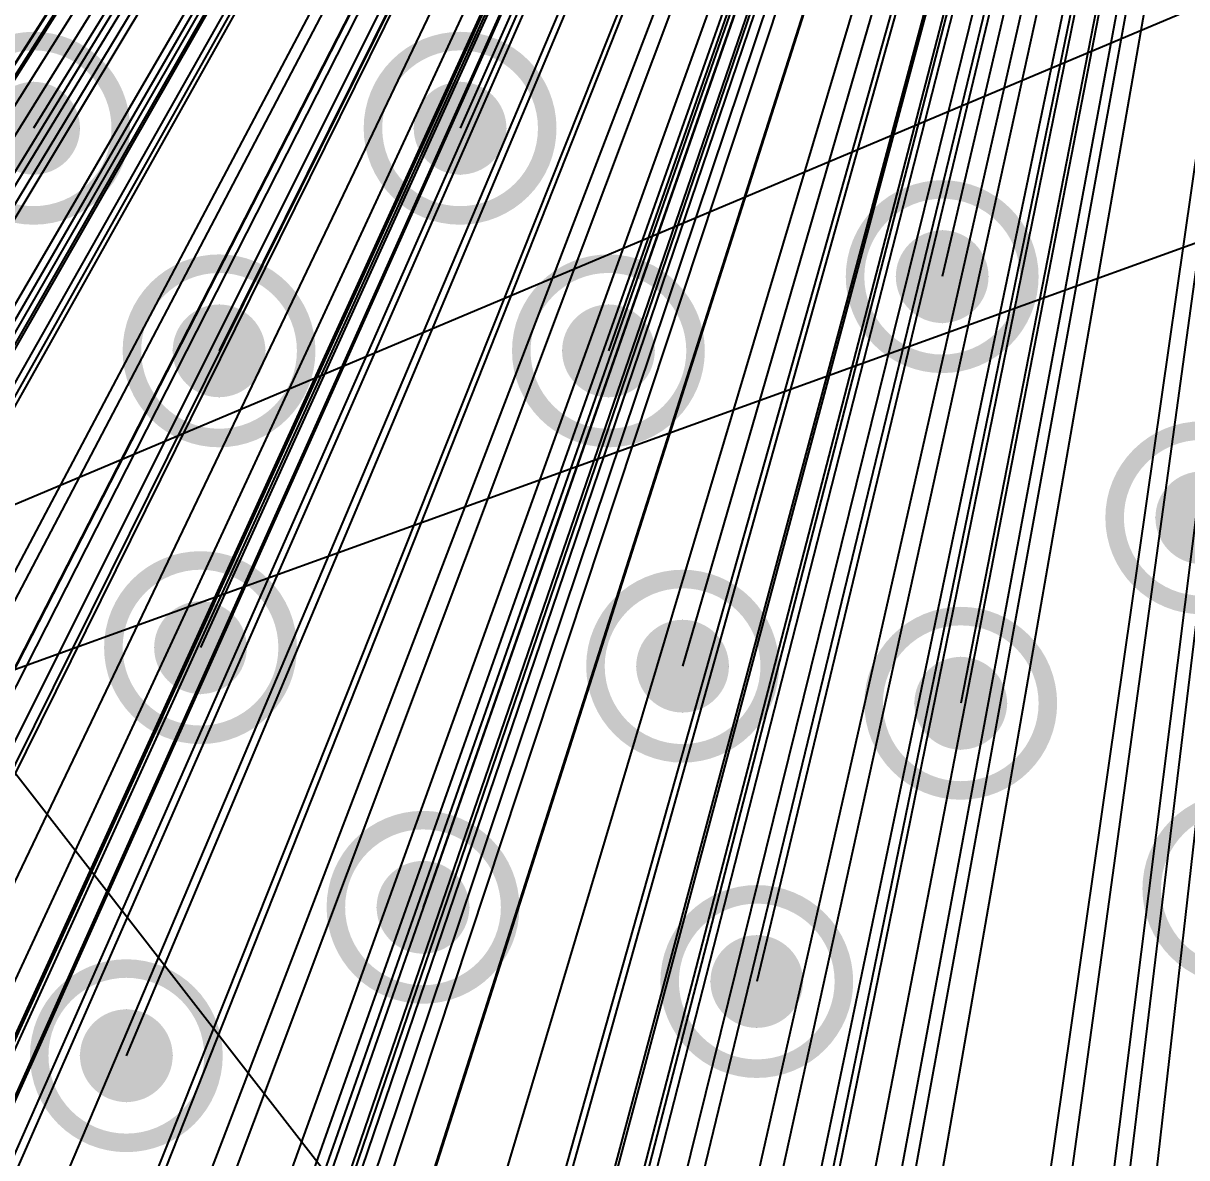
# Model space of a CAD drawing. Extents: x -1.33 to 3.2, y -3.63 to 2.02.
# Drawn here: x -0.1328 to 0.1809, y 0.7125 to 1.0183 of the extents above; entities that cross this region are included whole.
import ezdxf
from ezdxf.enums import TextEntityAlignment as Align

# ---------------------------------------------------------------- set-up
doc = ezdxf.new("R2010")
doc.units = 0
doc.linetypes.add('SIG_0', pattern=[2, 1, 1])
doc.linetypes.add('SIG_52', pattern=[2, 1, 1])
for name, color, linetype in [('ATTRIBUTE_123', 255, 'CONTINUOUS'), ('DRIL_PLTE_THRU_01', 16, 'CONTINUOUS'), ('DRIL_PLTE_THRU_02', 106, 'CONTINUOUS'), ('DRIL_PLTE_THRU_03', 255, 'CONTINUOUS'), ('DRIL_PLTE_THRU_04', 176, 'CONTINUOUS'), ('DRIL_SYMBOL', 254, 'CONTINUOUS'), ('LINK_00', 254, 'CONTINUOUS'), ('PADS_BOT', 5, 'CONTINUOUS'), ('PADS_INNER', 1, 'CONTINUOUS'), ('PADS_TOP', 1, 'CONTINUOUS'), ('PART_NAME_123', 255, 'CONTINUOUS'), ('PART_TOP_2DLINE_123', 255, 'CONTINUOUS'), ('POUR_VIATHERM_01', 1, 'CONTINUOUS'), ('POUR_VIATHERM_02', 112, 'CONTINUOUS'), ('POUR_VIATHERM_04', 5, 'CONTINUOUS'), ('POUR_VOID_03', 222, 'CONTINUOUS'), ('VIAPTS', 34, 'CONTINUOUS')]:
    doc.layers.add(name, color=color, linetype=linetype)
doc.styles.add('W0$005', font='simplex', dxfattribs={"width": 0.75})

# ---------------------------------------------------------------- blocks, each defined once
blk = doc.blocks.new('POUR_VIATHERM_793')
at = {"layer": 'POUR_VIATHERM_01'}
for points in [[(-16.965, -17.1075), (-16.965, -17.1075)], [(-16.9775, -17.12), (-16.9775, -17.12)], [(-16.9525, -17.12), (-16.9525, -17.12)], [(-16.965, -17.1325), (-16.965, -17.1325)]]:
    blk.add_lwpolyline(points, dxfattribs=at)
blk = doc.blocks.new('POUR_VIATHERM_794')
at = {"layer": 'POUR_VIATHERM_01'}
for points in [[(-16.825, -16.9375), (-16.825, -16.9375)], [(-16.8375, -16.95), (-16.8375, -16.95)], [(-16.8125, -16.95), (-16.8125, -16.95)], [(-16.825, -16.9625), (-16.825, -16.9625)]]:
    blk.add_lwpolyline(points, dxfattribs=at)
blk = doc.blocks.new('POUR_VIATHERM_980')
at = {"layer": 'POUR_VIATHERM_01'}
for points in [[(-16.955, -16.8975), (-16.955, -16.8975)], [(-16.9675, -16.91), (-16.9675, -16.91)], [(-16.9425, -16.91), (-16.9425, -16.91)], [(-16.955, -16.9225), (-16.955, -16.9225)]]:
    blk.add_lwpolyline(points, dxfattribs=at)
blk = doc.blocks.new('POUR_VIATHERM_996')
at = {"layer": 'POUR_VIATHERM_01'}
for points in [[(-17.07, -16.8975), (-17.07, -16.8975)], [(-17.0825, -16.91), (-17.0825, -16.91)], [(-17.0575, -16.91), (-17.0575, -16.91)], [(-17.07, -16.9225), (-17.07, -16.9225)]]:
    blk.add_lwpolyline(points, dxfattribs=at)
blk = doc.blocks.new('POUR_VIATHERM_1298')
at = {"layer": 'POUR_VIATHERM_01'}
for points in [[(-16.755, -17.0025), (-16.755, -17.0025)], [(-16.7675, -17.015), (-16.7675, -17.015)], [(-16.7425, -17.015), (-16.7425, -17.015)], [(-16.755, -17.0275), (-16.755, -17.0275)]]:
    blk.add_lwpolyline(points, dxfattribs=at)
blk = doc.blocks.new('POUR_VIATHERM_1312')
at = {"layer": 'POUR_VIATHERM_01'}
for points in [[(-17.045, -17.1475), (-17.045, -17.1475)], [(-17.0575, -17.16), (-17.0575, -17.16)], [(-17.0325, -17.16), (-17.0325, -17.16)], [(-17.045, -17.1725), (-17.045, -17.1725)]]:
    blk.add_lwpolyline(points, dxfattribs=at)
blk = doc.blocks.new('POUR_VIATHERM_1313')
at = {"layer": 'POUR_VIATHERM_01'}
for points in [[(-17.02, -16.9575), (-17.02, -16.9575)], [(-17.0325, -16.97), (-17.0325, -16.97)], [(-17.0075, -16.97), (-17.0075, -16.97)], [(-17.02, -16.9825), (-17.02, -16.9825)]]:
    blk.add_lwpolyline(points, dxfattribs=at)
blk = doc.blocks.new('POUR_VIATHERM_1314')
at = {"layer": 'POUR_VIATHERM_01'}
for points in [[(-17.025, -17.0375), (-17.025, -17.0375)], [(-17.0375, -17.05), (-17.0375, -17.05)], [(-17.0125, -17.05), (-17.0125, -17.05)], [(-17.025, -17.0625), (-17.025, -17.0625)]]:
    blk.add_lwpolyline(points, dxfattribs=at)
blk = doc.blocks.new('POUR_VIATHERM_1315')
at = {"layer": 'POUR_VIATHERM_01'}
for points in [[(-16.915, -16.9575), (-16.915, -16.9575)], [(-16.9275, -16.97), (-16.9275, -16.97)], [(-16.9025, -16.97), (-16.9025, -16.97)], [(-16.915, -16.9825), (-16.915, -16.9825)]]:
    blk.add_lwpolyline(points, dxfattribs=at)
blk = doc.blocks.new('POUR_VIATHERM_1316')
at = {"layer": 'POUR_VIATHERM_01'}
for points in [[(-16.895, -17.0425), (-16.895, -17.0425)], [(-16.9075, -17.055), (-16.9075, -17.055)], [(-16.8825, -17.055), (-16.8825, -17.055)], [(-16.895, -17.0675), (-16.895, -17.0675)]]:
    blk.add_lwpolyline(points, dxfattribs=at)
blk = doc.blocks.new('POUR_VIATHERM_1317')
at = {"layer": 'POUR_VIATHERM_01'}
for points in [[(-16.82, -17.0525), (-16.82, -17.0525)], [(-16.8325, -17.065), (-16.8325, -17.065)], [(-16.8075, -17.065), (-16.8075, -17.065)], [(-16.82, -17.0775), (-16.82, -17.0775)]]:
    blk.add_lwpolyline(points, dxfattribs=at)
blk = doc.blocks.new('POUR_VIATHERM_1318')
at = {"layer": 'POUR_VIATHERM_01'}
for points in [[(-16.875, -17.1275), (-16.875, -17.1275)], [(-16.8875, -17.14), (-16.8875, -17.14)], [(-16.8625, -17.14), (-16.8625, -17.14)], [(-16.875, -17.1525), (-16.875, -17.1525)]]:
    blk.add_lwpolyline(points, dxfattribs=at)
blk = doc.blocks.new('POUR_HEADER_0')
for name in ['POUR_VIATHERM_996', 'POUR_VIATHERM_980', 'POUR_VIATHERM_794', 'POUR_VIATHERM_1313', 'POUR_VIATHERM_1315', 'POUR_VIATHERM_1298', 'POUR_VIATHERM_1314', 'POUR_VIATHERM_1316', 'POUR_VIATHERM_1317', 'POUR_VIATHERM_793', 'POUR_VIATHERM_1318', 'POUR_VIATHERM_1312']:
    blk.add_blockref(name, (18, 18))
blk = doc.blocks.new('POUR_VIATHERM_122')
at = {"layer": 'POUR_VIATHERM_04'}
for points in [[(-16.965, -17.1075), (-16.965, -17.1075)], [(-16.9775, -17.12), (-16.9775, -17.12)], [(-16.9525, -17.12), (-16.9525, -17.12)], [(-16.965, -17.1325), (-16.965, -17.1325)]]:
    blk.add_lwpolyline(points, dxfattribs=at)
blk = doc.blocks.new('POUR_VIATHERM_123')
at = {"layer": 'POUR_VIATHERM_04'}
for points in [[(-16.825, -16.9375), (-16.825, -16.9375)], [(-16.8375, -16.95), (-16.8375, -16.95)], [(-16.8125, -16.95), (-16.8125, -16.95)], [(-16.825, -16.9625), (-16.825, -16.9625)]]:
    blk.add_lwpolyline(points, dxfattribs=at)
blk = doc.blocks.new('POUR_VIATHERM_264')
at = {"layer": 'POUR_VIATHERM_04'}
for points in [[(-16.955, -16.8975), (-16.955, -16.8975)], [(-16.9675, -16.91), (-16.9675, -16.91)], [(-16.9425, -16.91), (-16.9425, -16.91)], [(-16.955, -16.9225), (-16.955, -16.9225)]]:
    blk.add_lwpolyline(points, dxfattribs=at)
blk = doc.blocks.new('POUR_VIATHERM_280')
at = {"layer": 'POUR_VIATHERM_04'}
for points in [[(-17.07, -16.8975), (-17.07, -16.8975)], [(-17.0825, -16.91), (-17.0825, -16.91)], [(-17.0575, -16.91), (-17.0575, -16.91)], [(-17.07, -16.9225), (-17.07, -16.9225)]]:
    blk.add_lwpolyline(points, dxfattribs=at)
blk = doc.blocks.new('POUR_VIATHERM_585')
at = {"layer": 'POUR_VIATHERM_04'}
for points in [[(-16.755, -17.0025), (-16.755, -17.0025)], [(-16.7675, -17.015), (-16.7675, -17.015)], [(-16.7425, -17.015), (-16.7425, -17.015)], [(-16.755, -17.0275), (-16.755, -17.0275)]]:
    blk.add_lwpolyline(points, dxfattribs=at)
blk = doc.blocks.new('POUR_VIATHERM_599')
at = {"layer": 'POUR_VIATHERM_04'}
for points in [[(-17.045, -17.1475), (-17.045, -17.1475)], [(-17.0575, -17.16), (-17.0575, -17.16)], [(-17.0325, -17.16), (-17.0325, -17.16)], [(-17.045, -17.1725), (-17.045, -17.1725)]]:
    blk.add_lwpolyline(points, dxfattribs=at)
blk = doc.blocks.new('POUR_VIATHERM_600')
at = {"layer": 'POUR_VIATHERM_04'}
for points in [[(-17.02, -16.9575), (-17.02, -16.9575)], [(-17.0325, -16.97), (-17.0325, -16.97)], [(-17.0075, -16.97), (-17.0075, -16.97)], [(-17.02, -16.9825), (-17.02, -16.9825)]]:
    blk.add_lwpolyline(points, dxfattribs=at)
blk = doc.blocks.new('POUR_VIATHERM_601')
at = {"layer": 'POUR_VIATHERM_04'}
for points in [[(-17.025, -17.0375), (-17.025, -17.0375)], [(-17.0375, -17.05), (-17.0375, -17.05)], [(-17.0125, -17.05), (-17.0125, -17.05)], [(-17.025, -17.0625), (-17.025, -17.0625)]]:
    blk.add_lwpolyline(points, dxfattribs=at)
blk = doc.blocks.new('POUR_VIATHERM_602')
at = {"layer": 'POUR_VIATHERM_04'}
for points in [[(-16.915, -16.9575), (-16.915, -16.9575)], [(-16.9275, -16.97), (-16.9275, -16.97)], [(-16.9025, -16.97), (-16.9025, -16.97)], [(-16.915, -16.9825), (-16.915, -16.9825)]]:
    blk.add_lwpolyline(points, dxfattribs=at)
blk = doc.blocks.new('POUR_VIATHERM_603')
at = {"layer": 'POUR_VIATHERM_04'}
for points in [[(-16.895, -17.0425), (-16.895, -17.0425)], [(-16.9075, -17.055), (-16.9075, -17.055)], [(-16.8825, -17.055), (-16.8825, -17.055)], [(-16.895, -17.0675), (-16.895, -17.0675)]]:
    blk.add_lwpolyline(points, dxfattribs=at)
blk = doc.blocks.new('POUR_VIATHERM_604')
at = {"layer": 'POUR_VIATHERM_04'}
for points in [[(-16.82, -17.0525), (-16.82, -17.0525)], [(-16.8325, -17.065), (-16.8325, -17.065)], [(-16.8075, -17.065), (-16.8075, -17.065)], [(-16.82, -17.0775), (-16.82, -17.0775)]]:
    blk.add_lwpolyline(points, dxfattribs=at)
blk = doc.blocks.new('POUR_VIATHERM_605')
at = {"layer": 'POUR_VIATHERM_04'}
for points in [[(-16.875, -17.1275), (-16.875, -17.1275)], [(-16.8875, -17.14), (-16.8875, -17.14)], [(-16.8625, -17.14), (-16.8625, -17.14)], [(-16.875, -17.1525), (-16.875, -17.1525)]]:
    blk.add_lwpolyline(points, dxfattribs=at)
blk = doc.blocks.new('POUR_HEADER_1')
for name in ['POUR_VIATHERM_280', 'POUR_VIATHERM_264', 'POUR_VIATHERM_123', 'POUR_VIATHERM_600', 'POUR_VIATHERM_602', 'POUR_VIATHERM_585', 'POUR_VIATHERM_601', 'POUR_VIATHERM_603', 'POUR_VIATHERM_604', 'POUR_VIATHERM_122', 'POUR_VIATHERM_605', 'POUR_VIATHERM_599']:
    blk.add_blockref(name, (18, 18))
blk = doc.blocks.new('POUR_VIATHERM_2059')
at = {"layer": 'POUR_VIATHERM_02'}
for points in [[(-16.965, -17.1075), (-16.965, -17.1075)], [(-16.9775, -17.12), (-16.9775, -17.12)], [(-16.9525, -17.12), (-16.9525, -17.12)], [(-16.965, -17.1325), (-16.965, -17.1325)]]:
    blk.add_lwpolyline(points, dxfattribs=at)
blk = doc.blocks.new('POUR_VIATHERM_2060')
at = {"layer": 'POUR_VIATHERM_02'}
for points in [[(-16.825, -16.9375), (-16.825, -16.9375)], [(-16.8375, -16.95), (-16.8375, -16.95)], [(-16.8125, -16.95), (-16.8125, -16.95)], [(-16.825, -16.9625), (-16.825, -16.9625)]]:
    blk.add_lwpolyline(points, dxfattribs=at)
blk = doc.blocks.new('POUR_VIATHERM_2205')
at = {"layer": 'POUR_VIATHERM_02'}
for points in [[(-16.955, -16.8975), (-16.955, -16.8975)], [(-16.9675, -16.91), (-16.9675, -16.91)], [(-16.9425, -16.91), (-16.9425, -16.91)], [(-16.955, -16.9225), (-16.955, -16.9225)]]:
    blk.add_lwpolyline(points, dxfattribs=at)
blk = doc.blocks.new('POUR_VIATHERM_2221')
at = {"layer": 'POUR_VIATHERM_02'}
for points in [[(-17.07, -16.8975), (-17.07, -16.8975)], [(-17.0825, -16.91), (-17.0825, -16.91)], [(-17.0575, -16.91), (-17.0575, -16.91)], [(-17.07, -16.9225), (-17.07, -16.9225)]]:
    blk.add_lwpolyline(points, dxfattribs=at)
blk = doc.blocks.new('POUR_VIATHERM_2524')
at = {"layer": 'POUR_VIATHERM_02'}
for points in [[(-16.755, -17.0025), (-16.755, -17.0025)], [(-16.7675, -17.015), (-16.7675, -17.015)], [(-16.7425, -17.015), (-16.7425, -17.015)], [(-16.755, -17.0275), (-16.755, -17.0275)]]:
    blk.add_lwpolyline(points, dxfattribs=at)
blk = doc.blocks.new('POUR_VIATHERM_2538')
at = {"layer": 'POUR_VIATHERM_02'}
for points in [[(-17.045, -17.1475), (-17.045, -17.1475)], [(-17.0575, -17.16), (-17.0575, -17.16)], [(-17.0325, -17.16), (-17.0325, -17.16)], [(-17.045, -17.1725), (-17.045, -17.1725)]]:
    blk.add_lwpolyline(points, dxfattribs=at)
blk = doc.blocks.new('POUR_VIATHERM_2539')
at = {"layer": 'POUR_VIATHERM_02'}
for points in [[(-17.02, -16.9575), (-17.02, -16.9575)], [(-17.0325, -16.97), (-17.0325, -16.97)], [(-17.0075, -16.97), (-17.0075, -16.97)], [(-17.02, -16.9825), (-17.02, -16.9825)]]:
    blk.add_lwpolyline(points, dxfattribs=at)
blk = doc.blocks.new('POUR_VIATHERM_2540')
at = {"layer": 'POUR_VIATHERM_02'}
for points in [[(-17.025, -17.0375), (-17.025, -17.0375)], [(-17.0375, -17.05), (-17.0375, -17.05)], [(-17.0125, -17.05), (-17.0125, -17.05)], [(-17.025, -17.0625), (-17.025, -17.0625)]]:
    blk.add_lwpolyline(points, dxfattribs=at)
blk = doc.blocks.new('POUR_VIATHERM_2541')
at = {"layer": 'POUR_VIATHERM_02'}
for points in [[(-16.915, -16.9575), (-16.915, -16.9575)], [(-16.9275, -16.97), (-16.9275, -16.97)], [(-16.9025, -16.97), (-16.9025, -16.97)], [(-16.915, -16.9825), (-16.915, -16.9825)]]:
    blk.add_lwpolyline(points, dxfattribs=at)
blk = doc.blocks.new('POUR_VIATHERM_2542')
at = {"layer": 'POUR_VIATHERM_02'}
for points in [[(-16.895, -17.0425), (-16.895, -17.0425)], [(-16.9075, -17.055), (-16.9075, -17.055)], [(-16.8825, -17.055), (-16.8825, -17.055)], [(-16.895, -17.0675), (-16.895, -17.0675)]]:
    blk.add_lwpolyline(points, dxfattribs=at)
blk = doc.blocks.new('POUR_VIATHERM_2543')
at = {"layer": 'POUR_VIATHERM_02'}
for points in [[(-16.82, -17.0525), (-16.82, -17.0525)], [(-16.8325, -17.065), (-16.8325, -17.065)], [(-16.8075, -17.065), (-16.8075, -17.065)], [(-16.82, -17.0775), (-16.82, -17.0775)]]:
    blk.add_lwpolyline(points, dxfattribs=at)
blk = doc.blocks.new('POUR_VIATHERM_2544')
at = {"layer": 'POUR_VIATHERM_02'}
for points in [[(-16.875, -17.1275), (-16.875, -17.1275)], [(-16.8875, -17.14), (-16.8875, -17.14)], [(-16.8625, -17.14), (-16.8625, -17.14)], [(-16.875, -17.1525), (-16.875, -17.1525)]]:
    blk.add_lwpolyline(points, dxfattribs=at)
blk = doc.blocks.new('POUR_HEADER_2')
for name in ['POUR_VIATHERM_2221', 'POUR_VIATHERM_2205', 'POUR_VIATHERM_2060', 'POUR_VIATHERM_2539', 'POUR_VIATHERM_2541', 'POUR_VIATHERM_2524', 'POUR_VIATHERM_2540', 'POUR_VIATHERM_2542', 'POUR_VIATHERM_2543', 'POUR_VIATHERM_2059', 'POUR_VIATHERM_2544', 'POUR_VIATHERM_2538']:
    blk.add_blockref(name, (18, 18))
blk = doc.blocks.new('POUR_VOID_1723')
at = {"layer": 'POUR_VOID_03', "const_width": 0.005}
blk.add_lwpolyline([(-17.0935, -16.91, 1), (-17.0465, -16.91, 1)], format="xyb", close=True, dxfattribs=at)
blk = doc.blocks.new('POUR_VOID_1720')
at = {"layer": 'POUR_VOID_03', "const_width": 0.005}
blk.add_lwpolyline([(-17.0435, -16.97, 1), (-16.9965, -16.97, 1)], format="xyb", close=True, dxfattribs=at)
blk = doc.blocks.new('POUR_VOID_1719')
at = {"layer": 'POUR_VOID_03', "const_width": 0.005}
blk.add_lwpolyline([(-17.0485, -17.05, 1), (-17.0015, -17.05, 1)], format="xyb", close=True, dxfattribs=at)
blk = doc.blocks.new('POUR_VOID_1718')
at = {"layer": 'POUR_VOID_03', "const_width": 0.005}
blk.add_lwpolyline([(-17.0685, -17.16, 1), (-17.0215, -17.16, 1)], format="xyb", close=True, dxfattribs=at)
blk = doc.blocks.new('POUR_VOID_1693')
at = {"layer": 'POUR_VOID_03', "const_width": 0.005}
blk.add_lwpolyline([(-16.9785, -16.91, 1), (-16.9315, -16.91, 1)], format="xyb", close=True, dxfattribs=at)
blk = doc.blocks.new('POUR_VOID_1692')
at = {"layer": 'POUR_VOID_03', "const_width": 0.005}
blk.add_lwpolyline([(-16.9885, -17.12, 1), (-16.9415, -17.12, 1)], format="xyb", close=True, dxfattribs=at)
blk = doc.blocks.new('POUR_VOID_1689')
at = {"layer": 'POUR_VOID_03', "const_width": 0.005}
blk.add_lwpolyline([(-16.9385, -16.97, 1), (-16.8915, -16.97, 1)], format="xyb", close=True, dxfattribs=at)
blk = doc.blocks.new('POUR_VOID_1682')
at = {"layer": 'POUR_VOID_03', "const_width": 0.005}
blk.add_lwpolyline([(-16.9185, -17.055, 1), (-16.8715, -17.055, 1)], format="xyb", close=True, dxfattribs=at)
blk = doc.blocks.new('POUR_VOID_1681')
at = {"layer": 'POUR_VOID_03', "const_width": 0.005}
blk.add_lwpolyline([(-16.8985, -17.14, 1), (-16.8515, -17.14, 1)], format="xyb", close=True, dxfattribs=at)
blk = doc.blocks.new('POUR_VOID_1667')
at = {"layer": 'POUR_VOID_03', "const_width": 0.005}
blk.add_lwpolyline([(-16.8485, -16.95, 1), (-16.8015, -16.95, 1)], format="xyb", close=True, dxfattribs=at)
blk = doc.blocks.new('POUR_VOID_1666')
at = {"layer": 'POUR_VOID_03', "const_width": 0.005}
blk.add_lwpolyline([(-16.8435, -17.065, 1), (-16.7965, -17.065, 1)], format="xyb", close=True, dxfattribs=at)
blk = doc.blocks.new('POUR_VOID_1654')
at = {"layer": 'POUR_VOID_03', "const_width": 0.005}
blk.add_lwpolyline([(-16.7785, -17.015, 1), (-16.7315, -17.015, 1)], format="xyb", close=True, dxfattribs=at)
blk = doc.blocks.new('POUR_VOID_1648')
at = {"layer": 'POUR_VOID_03', "const_width": 0.005}
blk.add_lwpolyline([(-16.7685, -17.115, 1), (-16.7215, -17.115, 1)], format="xyb", close=True, dxfattribs=at)
blk = doc.blocks.new('POUR_OUTLINE_1392')
for name in ['POUR_VOID_1723', 'POUR_VOID_1693', 'POUR_VOID_1667', 'POUR_VOID_1720', 'POUR_VOID_1689', 'POUR_VOID_1654', 'POUR_VOID_1719', 'POUR_VOID_1682', 'POUR_VOID_1666', 'POUR_VOID_1648', 'POUR_VOID_1692', 'POUR_VOID_1681', 'POUR_VOID_1718']:
    blk.add_blockref(name, (0, 0))
blk = doc.blocks.new('POUR_HEADER_3')
blk.add_blockref('POUR_OUTLINE_1392', (18, 15.915))
blk = doc.blocks.new('SMOOTH_0$006')
at = {"const_width": 0.003}
blk.add_lwpolyline([(-0.0015, 0, 1), (0.0015, 0, 1)], format="xyb", close=True, dxfattribs=at)
blk = doc.blocks.new('PART_BODY_TOP_34')
at = {"layer": 'PART_TOP_2DLINE_123', "const_width": 0.006}
blk.add_lwpolyline([(-0.07874, 0.06299), (0.07874, 0.06299), (0.07874, -0.06299), (-0.07874, -0.06299)], close=True, dxfattribs=at)
at = {"layer": 'PART_TOP_2DLINE_123'}
for p in [(-0.07874, 0.06299), (0.07874, 0.06299), (-0.07874, -0.06299), (0.07874, -0.06299)]:
    blk.add_blockref('SMOOTH_0$006', p, dxfattribs=at)
blk = doc.blocks.new('DRIL_HOLE_0')
blk.add_lwpolyline([(0, 0, 1), (0, 0, 1)], format="xyb", close=True)
blk = doc.blocks.new('PAD_10')
blk.add_lwpolyline([(0, 0, 1), (0, 0, 1)], format="xyb", close=True)
blk = doc.blocks.new('PAD_34')
at = {"const_width": 0.047}
blk.add_lwpolyline([(-0.0275, 0), (0.0275, 0)], dxfattribs=at)
blk = doc.blocks.new('STK_TOP_25')
at = {"layer": 'DRIL_PLTE_THRU_01'}
blk.add_blockref('DRIL_HOLE_0', (0, 0), dxfattribs=at)
at = {"layer": 'DRIL_PLTE_THRU_02'}
blk.add_blockref('DRIL_HOLE_0', (0, 0), dxfattribs=at)
at = {"layer": 'DRIL_PLTE_THRU_03'}
blk.add_blockref('DRIL_HOLE_0', (0, 0), dxfattribs=at)
at = {"layer": 'DRIL_PLTE_THRU_04'}
blk.add_blockref('DRIL_HOLE_0', (0, 0), dxfattribs=at)
at = {"layer": 'PADS_BOT'}
blk.add_blockref('PAD_10', (0, 0), dxfattribs=at)
at = {"layer": 'PADS_INNER'}
blk.add_blockref('PAD_10', (0, 0), dxfattribs=at)
at = {"layer": 'PADS_TOP'}
blk.add_blockref('PAD_34', (0, 0), dxfattribs=at)
blk = doc.blocks.new('SYM_TOP_16')
for name, p in [('PART_BODY_TOP_34', (0, 0)), ('STK_TOP_25', (-0.04331, 0.0315)), ('STK_TOP_25', (0.04331, 0.0315)), ('STK_TOP_25', (-0.04331, -0.0315)), ('STK_TOP_25', (0.04331, -0.0315))]:
    blk.add_blockref(name, p)
blk = doc.blocks.new('PART_TOP_137')
blk.add_blockref('SYM_TOP_16', (0, 0))
at = {"layer": 'ATTRIBUTE_123', "style": 'W0$005', "width": 0.75}
blk.add_text('o', height=0.035, dxfattribs=at).set_placement((-0.05315, -0.07874), align=Align.MIDDLE_CENTER)
at = {"layer": 'PART_NAME_123', "style": 'W0$005', "width": 0.75}
blk.add_text('Y1', height=0.035, dxfattribs=at).set_placement((0.00197, 0.09646), align=Align.MIDDLE_CENTER)
blk = doc.blocks.new('DRIL_SYMBOL_0$012')
at = {"layer": 'DRIL_SYMBOL', "const_width": 0.002}
for points in [[(0, -0.01), (0, 0.01)], [(-0.01, 0), (0.01, 0)]]:
    blk.add_lwpolyline(points, dxfattribs=at)
blk = doc.blocks.new('DRIL_HOLE_0$012')
at = {"const_width": 0.006}
blk.add_lwpolyline([(-0.003, 0, 1), (0.003, 0, 1)], format="xyb", close=True, dxfattribs=at)
blk.add_blockref('DRIL_SYMBOL_0$012', (0, 0))
blk = doc.blocks.new('PAD_66')
at = {"const_width": 0.0125}
blk.add_lwpolyline([(0, -0.00625, 1), (0, 0.00625, 1)], format="xyb", close=True, dxfattribs=at)
blk = doc.blocks.new('STK_TOP_3')
at = {"layer": 'DRIL_PLTE_THRU_01'}
blk.add_blockref('DRIL_HOLE_0$012', (0, 0), dxfattribs=at)
at = {"layer": 'DRIL_PLTE_THRU_02'}
blk.add_blockref('DRIL_HOLE_0$012', (0, 0), dxfattribs=at)
at = {"layer": 'DRIL_PLTE_THRU_03'}
blk.add_blockref('DRIL_HOLE_0$012', (0, 0), dxfattribs=at)
at = {"layer": 'DRIL_PLTE_THRU_04'}
blk.add_blockref('DRIL_HOLE_0$012', (0, 0), dxfattribs=at)
at = {"layer": 'PADS_BOT'}
blk.add_blockref('PAD_66', (0, 0), dxfattribs=at)
at = {"layer": 'PADS_INNER'}
blk.add_blockref('PAD_66', (0, 0), dxfattribs=at)
at = {"layer": 'PADS_TOP'}
blk.add_blockref('PAD_66', (0, 0), dxfattribs=at)
blk = doc.blocks.new('SYM_TOP_1')
blk.add_blockref('STK_TOP_3', (0, 0))

msp = doc.modelspace()

# ---------------------------------------------------------------- linework, layer by layer
at = {"layer": 'LINK_00', "linetype": 'SIG_0'}
for p, q in [((0.5, 0), (-0.955, 1.87)), ((0.28, 1.655), (-0.775, -0.065)), ((0.28, 1.655), (-0.75, 0)), ((0.28, 1.655), (-0.72, 0.085)), ((0.28, 1.655), (-0.685, -0.065)), ((0.28, 1.655), (-0.635, 0.03)), ((0.28, 1.655), (-0.63, 0.235)), ((0.28, 1.655), (-0.62, 0.11)), ((0.28, 1.655), (-0.595, -0.065)), ((0.28, 1.655), (-0.58, 0.29)), ((0.28, 1.655), (-0.58, 0.17)), ((0.28, 1.655), (-0.545, 0.005)), ((0.28, 1.655), (-0.5395, 0.37)), ((0.28, 1.655), (-0.535, 0.235)), ((0.28, 1.655), (-0.535, 0.115)), ((0.28, 1.655), (-0.505, 0.285)), ((0.28, 1.655), (-0.505, -0.065)), ((0.28, 1.655), (-0.465, 0.2)), ((0.28, 1.655), (-0.46, 0.06)), ((0.28, 1.655), (-0.45, -0.01)), ((0.28, 1.655), (-0.45, 0.4495)), ((0.28, 1.655), (-0.4245, 0.41)), ((0.28, 1.655), (-0.415, 0.13)), ((0.28, 1.655), (-0.405, -0.065)), ((0.28, 1.655), (-0.375, 0.335)), ((0.28, 1.655), (-0.37, 0.205)), ((0.28, 1.655), (-0.35, 0.01)), ((0.28, 1.655), (-0.345, 0.435)), ((0.28, 1.655), (-0.33, 0.215)), ((0.28, 1.655), (-0.33, 0.655)), ((0.28, 1.655), (-0.33, 0.115)), ((0.28, 1.655), (-0.32, 0.51)), ((0.28, 1.655), (-0.305, -0.065)), ((0.28, 1.655), (-0.265, 0.75)), ((0.28, 1.655), (-0.255, 0.46)), ((0.28, 1.655), (-0.255, 0.1425)), ((0.28, 1.655), (-0.245, 0.5)), ((0.28, 1.655), (-0.245, 0.01)), ((0.28, 1.655), (-0.23, 0.115)), ((0.28, 1.655), (-0.23, 0.2)), ((0.28, 1.655), (-0.2245, 0.6)), ((0.28, 1.655), (-0.22, 0.875)), ((0.28, 1.655), (-0.21, 0.805)), ((0.28, 1.655), (-0.205, 0.365)), ((0.28, 1.655), (-0.205, -0.065)), ((0.28, 1.655), (-0.19, 0.705)), ((0.28, 1.655), (-0.185, 0.3)), ((0.28, 1.655), (-0.185, 0.6005)), ((0.28, 1.655), (-0.18, 0.215)), ((0.28, 1.655), (-0.15, 0.375)), ((0.28, 1.655), (-0.145, 0.01)), ((0.28, 1.655), (-0.13, 0.99)), ((0.28, 1.655), (-0.125, 0.095)), ((0.28, 1.655), (-0.1225, 0.5)), ((0.28, 1.655), (-0.115, 0.5)), ((0.28, 1.655), (-0.11, -0.065)), ((0.28, 1.655), (-0.105, 0.74)), ((0.28, 1.655), (-0.105, 0.2805)), ((0.28, 1.655), (-0.085, 0.85)), ((0.28, 1.655), (-0.08, 0.93)), ((0.28, 1.655), (-0.08, 0.655)), ((0.28, 1.655), (-0.065, 0.5)), ((0.28, 1.655), (-0.065, 0.005)), ((0.28, 1.655), (-0.06, 0.2805)), ((0.28, 1.655), (-0.05, 0.155)), ((0.28, 1.655), (-0.05, 0.42)), ((0.28, 1.655), (-0.045, 0.075)), ((0.28, 1.655), (-0.025, 0.78)), ((0.28, 1.655), (-0.02, -0.065)), ((0.28, 1.655), (-0.015, 0.99)), ((0.28, 1.655), (0, 0.5)), ((0.28, 1.655), (0.01, 0.6)), ((0.28, 1.655), (0.02, 0.685)), ((0.28, 1.655), (0.025, 0.93)), ((0.28, 1.655), (0.035, 0.39)), ((0.28, 1.655), (0.035, 0.31)), ((0.28, 1.655), (0.045, 0.845)), ((0.28, 1.655), (0.065, 0.5)), ((0.28, 1.655), (0.065, 0.6005)), ((0.28, 1.655), (0.065, 0.76)), ((0.28, 1.655), (0.085, -0.065)), ((0.28, 1.655), (0.115, 0.95)), ((0.28, 1.655), (0.12, 0.835)), ((0.28, 1.655), (0.13, 0.415)), ((0.28, 1.655), (0.135, 0.5)), ((0.28, 1.655), (0.135, 0.6)), ((0.28, 1.655), (0.14, 0.68))]:
    msp.add_line(p, q, dxfattribs=at)
at = {"layer": 'LINK_00', "linetype": 'SIG_52'}
for q in [(0.64, 1.215), (0.85, 1.2)]:
    msp.add_line((-0.88, 0.575), q, dxfattribs=at)

# ---------------------------------------------------------------- block references
at = {"linetype": 'SIG_0'}
for name in ['POUR_HEADER_0', 'POUR_HEADER_1', 'POUR_HEADER_2']:
    msp.add_blockref(name, (-1.06, -0.1), dxfattribs=at)
at = {"linetype": 'SIG_52'}
msp.add_blockref('POUR_HEADER_3', (-1.06, 1.985), dxfattribs=at)
msp.add_blockref('PART_TOP_137', (-0.09, 1.105))
at = {"layer": 'VIAPTS', "linetype": 'SIG_0'}
for p in [(-0.13, 0.99), (-0.015, 0.99), (0.115, 0.95), (-0.08, 0.93), (0.025, 0.93), (0.185, 0.885), (-0.085, 0.85), (0.045, 0.845), (0.12, 0.835), (-0.025, 0.78), (0.065, 0.76), (-0.105, 0.74)]:
    msp.add_blockref('SYM_TOP_1', p, dxfattribs=at)

doc.saveas('drawing.dxf')
